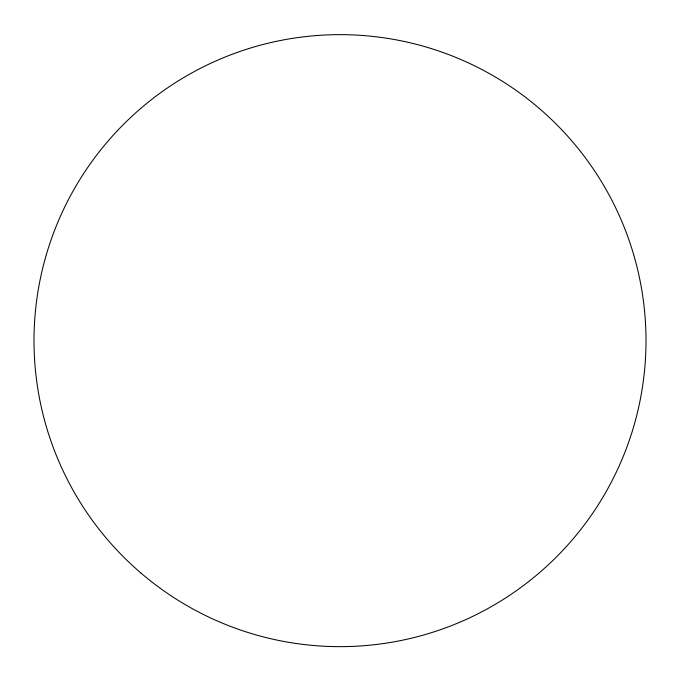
<?xml version="1.0" encoding="UTF-8"?>
<svg xmlns="http://www.w3.org/2000/svg" width="680" height="680" viewBox="0 0 680 680"><rect width="100%" height="100%" fill="white"/><g stroke="black" fill="none" stroke-linecap="round" stroke-linejoin="round"><path stroke-width="1.02" d="M140.913 573.027A306 306 0 0 0 640.789 396.882A306 306 0 0 0 238.298 52.045A306 306 0 0 0 140.913 573.027"/></g></svg>
